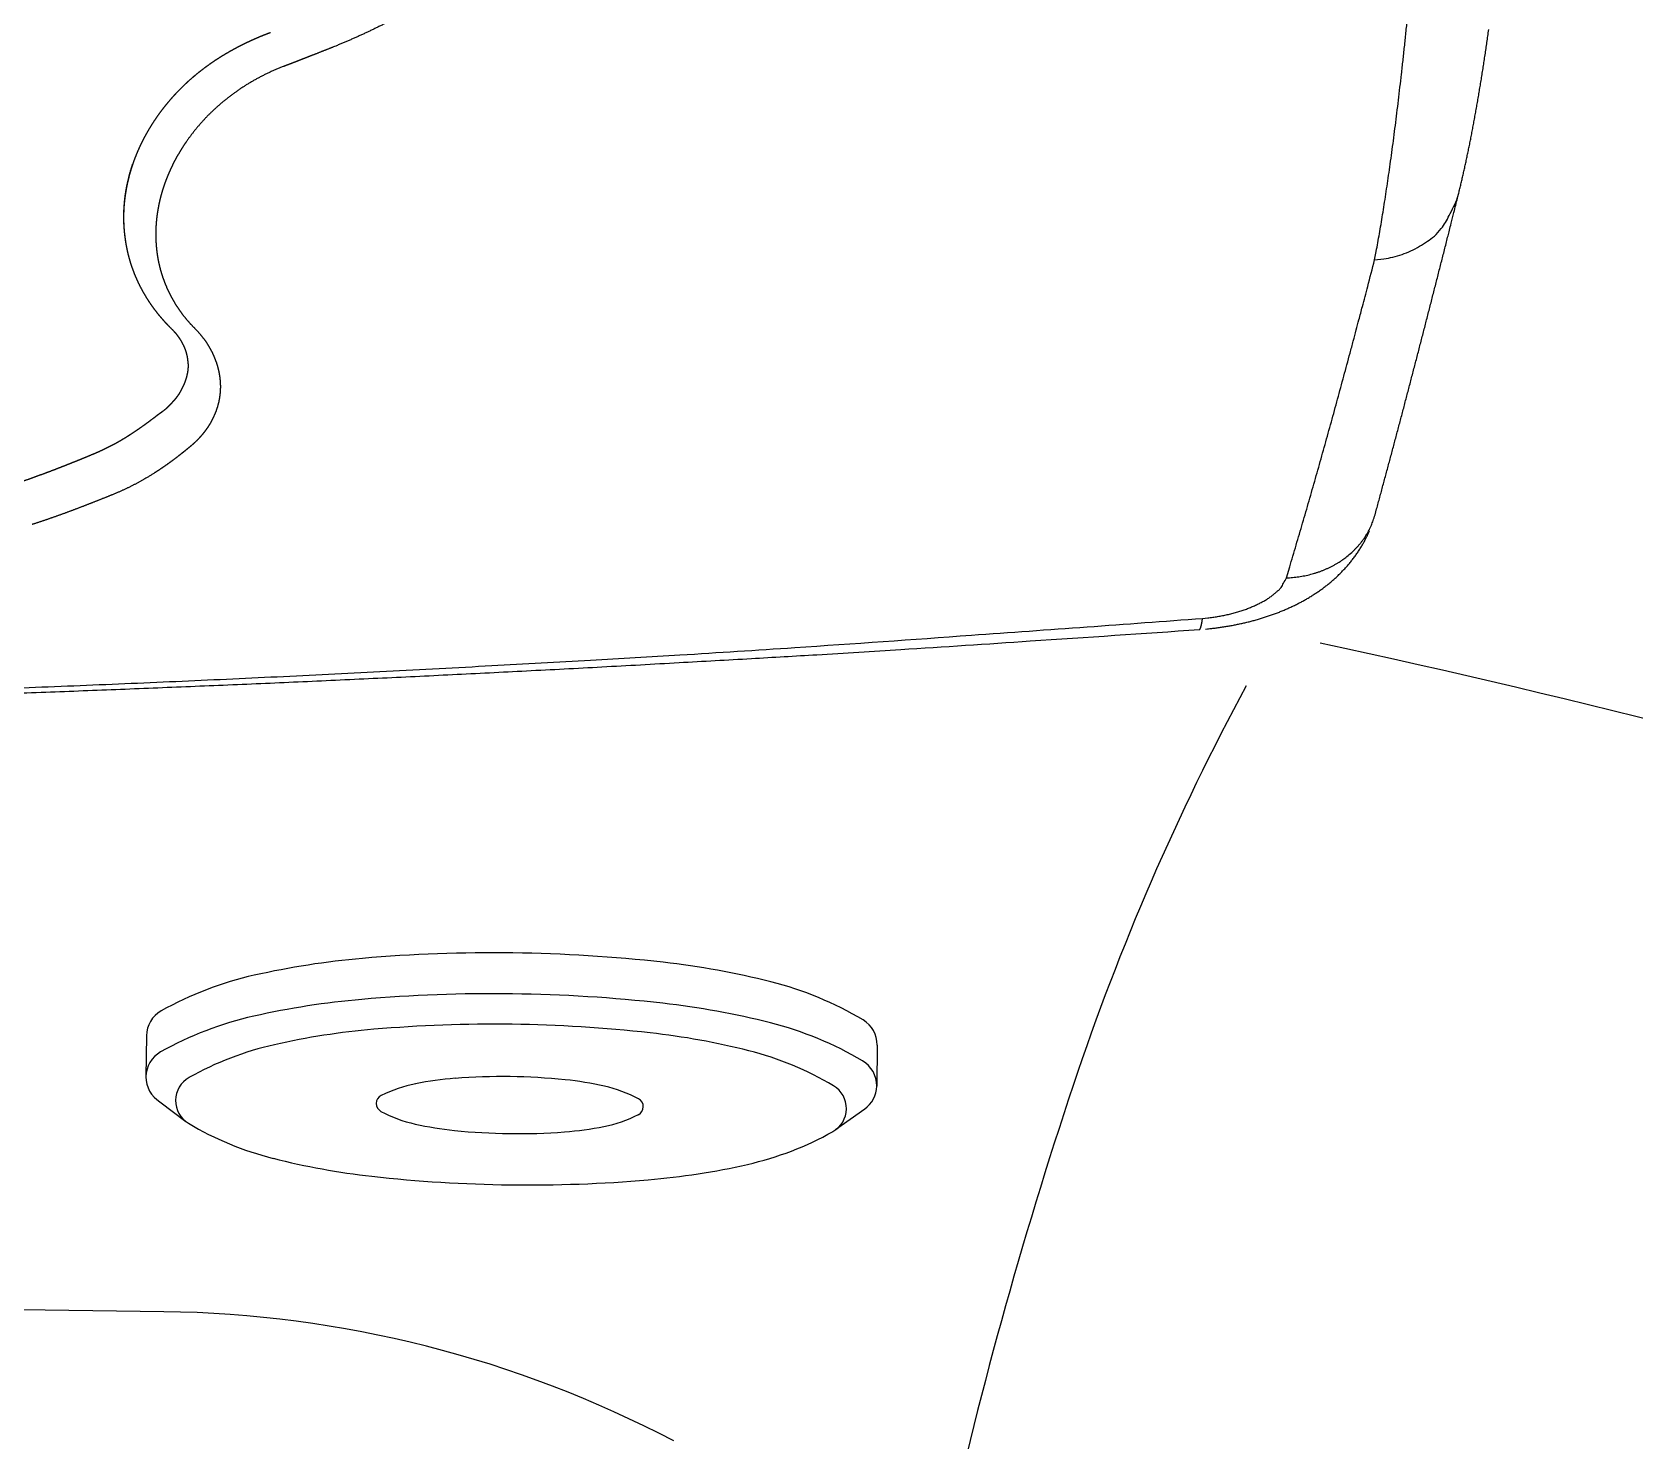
# Model space of a CAD drawing. Extents: x 944 to 1031, y 781 to 934.
# Drawn here: x 1015.065 to 1019.152, y 875.569 to 879.159 of the extents above; entities that cross this region are included whole.
import ezdxf

# ---------------------------------------------------------------- set-up
doc = ezdxf.new("R2010")
doc.units = 0
doc.header["$MEASUREMENT"] = 0
for name, color, linetype in [('1', 4, 'Continuous'), ('PARTS', 7, 'Continuous'), ('SHELL', 3, 'Continuous')]:
    doc.layers.add(name, color=color, linetype=linetype)

# ---------------------------------------------------------------- blocks, each defined once
blk = doc.blocks.new('2006 ARIA')
at = {"layer": 'PARTS', "color": 3}
for p, q in [((70.9243, 73.9263), (70.923, 73.8218)), ((72.7872, 73.9024), (72.7859, 73.7979)), ((72.7859, 73.7979), (72.7859, 73.7979)), ((70.9588, 73.7579), (71.0248, 73.7075)), ((70.9588, 73.7579), (70.9588, 73.7579)), ((72.7553, 73.7393), (72.6808, 73.686))]:
    blk.add_line(p, q, dxfattribs=at)
at = {"layer": 'PARTS', "color": 2}
blk.add_line((70.9685, 73.223), (64.4255, 73.3069), dxfattribs=at)
at = {"layer": 'PARTS', "color": 3, "linetype": 'Continuous'}
for points in [[(74.0553, 75.9032), (74.0594, 75.9246, 0.001854), (74.0635, 75.9468, 0.001725), (74.0676, 75.9699, 0.001604), (74.0717, 75.9937, 0.001496), (74.0758, 76.0185, 0.001395), (74.0799, 76.044, 0.001306), (74.084, 76.0705, 0.001227), (74.088, 76.0977, 0.001166), (74.0921, 76.1258, 0.001109), (74.0962, 76.1547, 0.001063), (74.1002, 76.1843, 0.001018), (74.1042, 76.2146, 0.000979), (74.1082, 76.2457, 0.000937), (74.1122, 76.2775, 0.000897), (74.1161, 76.3099, 0.000861), (74.12, 76.343, 0.00083), (74.1239, 76.3768, 0.000799), (74.1277, 76.4112, 0.000772), (74.1315, 76.4462, 0.000746), (74.1352, 76.4817, 0.000724), (74.1389, 76.5179, 0.000703)], [(74.0553, 75.9032), (74.0787, 75.9058, 0.023048), (74.102, 75.9104, 0.020481), (74.1252, 75.9171, 0.022185), (74.148, 75.9262, 0.028757), (74.1699, 75.938, 0.023807), (74.19, 75.9506, 0.010211), (74.2076, 75.9634, 0.033644), (74.2252, 75.9828, 0.061727), (74.2451, 76.0162, 0.032654), (74.267, 76.0619, 0.017255)], [(73.8305, 75.093), (73.8388, 75.1207, 0.000435), (73.8471, 75.1486, 0.000434), (73.8554, 75.1765, 0.000429), (73.8636, 75.2046, 0.00042), (73.8719, 75.2327, 0.000412), (73.8801, 75.261, 0.000406), (73.8883, 75.2893, 0.000399), (73.8964, 75.3178, 0.000392), (73.9046, 75.3463, 0.000385), (73.9127, 75.3749, 0.000378), (73.9208, 75.4037, 0.000372), (73.9289, 75.4325, 0.000366), (73.9369, 75.4614, 0.000359), (73.945, 75.4903, 0.000351), (73.953, 75.5194, 0.000347), (73.961, 75.5485, 0.000345), (73.969, 75.5778, 0.000328), (73.9769, 75.607, 0.0003), (73.9848, 75.6362, 0.000322), (73.9928, 75.6658, 0.000373), (74.0009, 75.6962, 0.000278), (74.0085, 75.7248, 0.000091), (74.0154, 75.7507, 0.00039), (74.0242, 75.7841, 0.000678), (74.0377, 75.8356, 0.00033), (74.0553, 75.9032, 0.000174)], [(73.9973, 75.158), (74.0027, 75.1631, 0.008271), (74.0078, 75.1683, 0.008357), (74.0127, 75.1736, 0.008506), (74.0175, 75.1791, 0.008703), (74.022, 75.1848, 0.008515), (74.0262, 75.1905, 0.008003), (74.0303, 75.1963, 0.008864), (74.0341, 75.2024, 0.010614), (74.0378, 75.2087, 0.008128), (74.0411, 75.2146, 0.00282), (74.044, 75.2201, 0.011488), (74.0472, 75.2273, 0.019996), (74.0514, 75.2387, 0.00983), (74.0564, 75.2537, 0.005203)], [(73.8305, 75.093), (73.8384, 75.0934, 0.006656), (73.8464, 75.094, 0.006743), (73.8542, 75.0948, 0.006792), (73.862, 75.0958, 0.006811), (73.8698, 75.0971, 0.006848), (73.8774, 75.0985, 0.006887), (73.885, 75.1001, 0.00694), (73.8925, 75.102, 0.007), (73.8999, 75.104, 0.007038), (73.9072, 75.1063, 0.007051), (73.9145, 75.1087, 0.007174), (73.9216, 75.1114, 0.007387), (73.9286, 75.1142, 0.007247), (73.9355, 75.1172, 0.006826), (73.9423, 75.1204, 0.007613), (73.949, 75.1239, 0.009202), (73.9557, 75.1276, 0.007048), (73.9619, 75.1313, 0.002381), (73.9675, 75.1347, 0.010109), (73.9743, 75.1394, 0.017804), (73.9843, 75.1473, 0.008798), (73.9972, 75.1579, 0.004657)], [(73.6169, 74.9897), (73.6298, 74.9909, 0.007028), (73.6425, 74.9925, 0.007225), (73.6551, 74.9944, 0.00726), (73.6675, 74.9967, 0.007176), (73.6798, 74.9993, 0.007206), (73.6917, 75.0022, 0.007286), (73.7034, 75.0054, 0.007434), (73.7148, 75.0089, 0.007621), (73.7259, 75.0126, 0.007862), (73.7366, 75.0167, 0.008122), (73.7469, 75.021, 0.008591), (73.7568, 75.0255, 0.009255), (73.7662, 75.0303, 0.009605), (73.7751, 75.0352, 0.009591), (73.7835, 75.0403, 0.011415), (73.7914, 75.0457, 0.015045), (73.7988, 75.0515, 0.012643), (73.8053, 75.057, 0.004324), (73.811, 75.062, 0.020033), (73.8167, 75.0687, 0.043656), (73.8232, 75.0792, 0.025604), (73.8305, 75.093, 0.014395)], [(70.4944, 74.8086, 0.000876), (70.7554, 74.8189, 0.000851), (71.0154, 74.83, 0.000794), (71.2737, 74.8419, 0.000872), (71.5361, 74.8549, 0.00103), (71.8046, 74.8694, 0.000784), (72.0567, 74.8834, 0.000282), (72.2845, 74.8966, 0.001091), (72.577, 74.9154, 0.001845), (73.0273, 74.947, 0.0009), (73.6169, 74.9897, 0.000479)], [(73.6088, 74.9613), (73.6091, 74.9613, 0.074024), (73.6094, 74.9615, 0.060361), (73.6098, 74.9618, 0.044641), (73.6101, 74.9622, 0.032647), (73.6104, 74.9626, 0.023892), (73.6107, 74.9632, 0.018076), (73.611, 74.9639, 0.013888), (73.6114, 74.9646, 0.011018), (73.6117, 74.9655, 0.00881), (73.612, 74.9664, 0.007199), (73.6123, 74.9675, 0.006016), (73.6127, 74.9686, 0.005161), (73.613, 74.9699, 0.004255), (73.6133, 74.9712, 0.003454), (73.6137, 74.9726, 0.003294), (73.614, 74.9742, 0.003346), (73.6144, 74.9759, 0.002223), (73.6147, 74.9775, 0.000777), (73.615, 74.979, 0.002649), (73.6154, 74.9812, 0.003635), (73.6161, 74.9848, 0.001515), (73.6169, 74.9897, 0.000757)]]:
    blk.add_lwpolyline(points, format="xyb", dxfattribs=at)
at = {"layer": 'PARTS', "color": 4, "linetype": 'Continuous'}
for points in [[(74.267, 76.0619), (74.2698, 76.0734, 0.001282), (74.2727, 76.0849, 0.00128), (74.2755, 76.0965, 0.001266), (74.2782, 76.1081, 0.001211), (74.2809, 76.12, 0.001157), (74.2837, 76.132, 0.001125), (74.2864, 76.1442, 0.001092), (74.289, 76.1566, 0.001056), (74.2917, 76.1692, 0.001022), (74.2944, 76.1819, 0.000991), (74.297, 76.1948, 0.000962), (74.2996, 76.2079, 0.000935), (74.3022, 76.2212, 0.000908), (74.3048, 76.2347, 0.000884), (74.3074, 76.2483, 0.000861), (74.3099, 76.2622, 0.000842), (74.3125, 76.2762, 0.000823), (74.315, 76.2903, 0.000803), (74.3175, 76.3047, 0.000785), (74.32, 76.3192, 0.000768), (74.3225, 76.3339, 0.000752), (74.325, 76.3488, 0.000737), (74.3274, 76.3638, 0.00072), (74.3298, 76.3791, 0.000702), (74.3323, 76.3944, 0.000686), (74.3347, 76.41, 0.000672), (74.337, 76.4257, 0.000658), (74.3394, 76.4415, 0.000645), (74.3417, 76.4576, 0.000632), (74.344, 76.4737, 0.00062), (74.3463, 76.4901, 0.000609)], [(74.0564, 75.2537), (74.0605, 75.2686, 0.000134), (74.0646, 75.2835, 0.000135), (74.0686, 75.2984, 0.000134), (74.0727, 75.3134, 0.00013), (74.0767, 75.3284, 0.000129), (74.0808, 75.3434, 0.000129), (74.0848, 75.3584, 0.000127), (74.0889, 75.3735, 0.000124), (74.0929, 75.3886, 0.000123), (74.097, 75.4037, 0.000123), (74.101, 75.4189, 0.000121), (74.1051, 75.4341, 0.000119), (74.1091, 75.4493, 0.000117), (74.1132, 75.4645, 0.000117), (74.1172, 75.4798, 0.000115), (74.1213, 75.4951, 0.000112), (74.1253, 75.5104, 0.00011), (74.1294, 75.5257, 0.00011), (74.1334, 75.5411, 0.000109), (74.1375, 75.5565, 0.000107), (74.1415, 75.5719, 0.000105), (74.1456, 75.5874, 0.000104), (74.1496, 75.6028, 0.000102), (74.1537, 75.6183, 0.000098), (74.1577, 75.6338, 0.000097), (74.1617, 75.6493, 0.000097), (74.1658, 75.6649, 0.000097), (74.1698, 75.6805, 0.000096), (74.1739, 75.6961, 0.000095), (74.1779, 75.7117, 0.000094), (74.182, 75.7273, 0.000093), (74.186, 75.743, 0.000094), (74.19, 75.7587, 0.000093), (74.1941, 75.7744, 0.00009), (74.1981, 75.7901, 0.000089), (74.2021, 75.8059, 0.000087), (74.2062, 75.8217, 0.000087), (74.2102, 75.8375, 0.000086), (74.2143, 75.8533, 0.000087), (74.2183, 75.8691, 0.000088), (74.2223, 75.885, 0.000086), (74.2264, 75.9009, 0.00008), (74.2304, 75.9166, 0.000088), (74.2344, 75.9327, 0.000105), (74.2386, 75.9491, 0.00008), (74.2425, 75.9646, 0.000027), (74.246, 75.9786, 0.000112), (74.2506, 75.9966, 0.000192), (74.2575, 76.0244, 0.000093), (74.2667, 76.0608, 0.000049)], [(73.6238, 74.9625), (73.6293, 74.963, 0.001824), (73.6349, 74.9636, 0.001824), (73.6404, 74.9642, 0.001826), (73.6459, 74.9648, 0.00183), (73.6514, 74.9655, 0.001837), (73.6569, 74.9662, 0.001847), (73.6624, 74.967, 0.00185), (73.6679, 74.9678, 0.001851), (73.6734, 74.9687, 0.001849), (73.6789, 74.9695, 0.001848), (73.6843, 74.9705, 0.001853), (73.6898, 74.9714, 0.001862), (73.6952, 74.9724, 0.00188), (73.7005, 74.9735, 0.001898), (73.7059, 74.9746, 0.001909), (73.7112, 74.9757, 0.001911), (73.7166, 74.9768, 0.001911), (73.7219, 74.978, 0.001915), (73.7273, 74.9793, 0.00193), (73.7326, 74.9806, 0.001969), (73.7379, 74.9819, 0.00201), (73.7432, 74.9833, 0.00206), (73.7485, 74.9847, 0.002094), (73.7537, 74.9862, 0.002112), (73.759, 74.9876, 0.002124), (73.7642, 74.9892, 0.002127), (73.7694, 74.9908, 0.002133), (73.7745, 74.9924, 0.002142), (73.7797, 74.9941, 0.002157), (73.7848, 74.9958, 0.002181), (73.7899, 74.9975, 0.002203), (73.7949, 74.9993, 0.002227), (73.8, 75.0011, 0.00225), (73.805, 75.003, 0.002274), (73.81, 75.0049, 0.002297), (73.8149, 75.0069, 0.002322), (73.8199, 75.0089, 0.002345), (73.8248, 75.0109, 0.00237), (73.8297, 75.013, 0.002396), (73.8345, 75.0152, 0.002427), (73.8393, 75.0173, 0.002455), (73.8441, 75.0196, 0.002484), (73.8489, 75.0218, 0.002514), (73.8536, 75.0241, 0.00255), (73.8584, 75.0265, 0.002583), (73.863, 75.0289, 0.002619), (73.8677, 75.0314, 0.002651), (73.8723, 75.0339, 0.002686), (73.8769, 75.0364, 0.002717), (73.8814, 75.039, 0.002753), (73.886, 75.0416, 0.002788), (73.8904, 75.0443, 0.002828), (73.8949, 75.0471, 0.00286), (73.8993, 75.0499, 0.002888), (73.9037, 75.0527, 0.002911), (73.908, 75.0556, 0.002933), (73.9123, 75.0585, 0.002956), (73.9166, 75.0615, 0.002984), (73.9208, 75.0645, 0.003013), (73.925, 75.0676, 0.003049), (73.9291, 75.0707, 0.00308), (73.9332, 75.0739, 0.003112), (73.9373, 75.0771, 0.00314), (73.9413, 75.0804, 0.003173), (73.9453, 75.0838, 0.003203), (73.9492, 75.0872, 0.003237), (73.9531, 75.0906, 0.003267), (73.9569, 75.0941, 0.003301), (73.9607, 75.0976, 0.003331), (73.9645, 75.1012, 0.003364), (73.9682, 75.1049, 0.003394), (73.9719, 75.1086, 0.003428), (73.9755, 75.1123, 0.003457), (73.979, 75.1162, 0.00349), (73.9825, 75.12, 0.00352), (73.986, 75.1239, 0.003555), (73.9894, 75.1279, 0.003583), (73.9927, 75.1319, 0.003614), (73.996, 75.136, 0.003646), (73.9993, 75.1401, 0.003687), (74.0024, 75.1443, 0.003705), (74.0055, 75.1485, 0.003713), (74.0086, 75.1527, 0.003774), (74.0116, 75.157, 0.003886), (74.0145, 75.1614, 0.003799), (74.0173, 75.1658, 0.003567), (74.0201, 75.1702, 0.003978), (74.0229, 75.1748, 0.0048), (74.0256, 75.1795, 0.003642), (74.0281, 75.1839, 0.001202), (74.0303, 75.188, 0.005228), (74.033, 75.1933, 0.009104), (74.037, 75.2015, 0.004448), (74.042, 75.2124, 0.002345)], [(70.5601, 74.7981, 0.000571), (70.7509, 74.8051, 0.000568), (70.9416, 74.8126, 0.000561), (71.1322, 74.8204, 0.000564), (71.323, 74.8287, 0.000576), (71.514, 74.8375, 0.000558), (71.7042, 74.8466, 0.000516), (71.8933, 74.8561, 0.000566), (72.0854, 74.8662, 0.000675), (72.282, 74.8771, 0.000512), (72.4665, 74.8875, 0.000175), (72.6333, 74.8971, 0.000702), (72.8474, 74.9105, 0.001209), (73.1771, 74.9321, 0.000591), (73.6088, 74.9613, 0.000313)]]:
    blk.add_lwpolyline(points, format="xyb", dxfattribs=at)
at = {"layer": 'PARTS', "color": 3}
for centre, radius, start, end in [((71.8087, 70.2488), 3.8888, 89.2649, 94.926), ((71.8087, 70.2488), 3.8888, 83.6038, 89.2649), ((71.651, 72.0795), 2.0512, 94.926, 102.7235), ((72.0134, 72.0749), 2.0512, 75.8063, 83.6038), ((71.3936, 73.2191), 0.883, 102.7235, 119.2824), ((72.2999, 73.2075), 0.883, 59.2474, 75.8063), ((71.6496, 71.9751), 2.0512, 94.926, 102.7235), ((71.8074, 70.1444), 3.8888, 89.2649, 94.926), ((71.8074, 70.1444), 3.8888, 83.6038, 89.2649), ((72.0121, 71.9704), 2.0512, 75.8063, 83.6038), ((70.9976, 73.9253), 0.0733, 119.2824, 179.2649), ((71.3923, 73.1147), 0.883, 102.7235, 119.2824), ((72.7139, 73.9033), 0.0733, 359.2649, 59.2474), ((71.6656, 72.0661), 1.8835, 94.926, 102.7235), ((71.8105, 70.385), 3.5707, 89.2649, 94.926), ((71.8105, 70.385), 3.5707, 83.6038, 89.2649), ((71.9985, 72.0618), 1.8835, 75.8063, 83.6038), ((72.2986, 73.103), 0.883, 59.2474, 75.8063), ((70.9963, 73.8209), 0.0733, 119.2824, 179.2649), ((71.4293, 73.1124), 0.8108, 102.7235, 119.2824), ((72.2615, 73.1018), 0.8108, 59.2474, 75.8063), ((72.7126, 73.7989), 0.0733, 359.2649, 59.2474), ((70.9963, 73.8209), 0.0733, 179.2649, 239.2474), ((71.0657, 73.7609), 0.0673, 119.2824, 179.2649), ((71.6794, 73.4599), 0.3507, 101.3075, 116.5148), ((71.7737, 72.988), 0.832, 94.3148, 101.3075), ((71.8311, 72.2277), 1.5944, 89.2649, 94.3148), ((71.8311, 72.2277), 1.5944, 84.215, 89.2649), ((71.9079, 72.9863), 0.832, 77.2223, 84.215), ((71.0657, 73.7609), 0.0673, 179.2649, 239.2474), ((71.5329, 73.7535), 0.0227, 116.5148, 179.2649), ((72.0144, 73.4556), 0.3507, 62.015, 77.2223), ((72.1683, 73.7453), 0.0227, 359.2649, 62.015), ((72.6416, 73.7407), 0.0673, 359.2649, 59.2474), ((72.7126, 73.7989), 0.0733, 305.6161, 359.2649), ((71.5329, 73.7535), 0.0227, 179.2649, 242.015), ((71.6868, 74.0432), 0.3507, 242.015, 257.2223), ((72.0218, 74.0389), 0.3507, 281.3075, 296.5148), ((72.1683, 73.7453), 0.0227, 296.5148, 359.2649), ((72.6416, 73.7407), 0.0673, 299.2824, 359.2649), ((71.4459, 74.3998), 0.8108, 239.2474, 255.8063), ((71.7933, 74.5126), 0.832, 257.2223, 264.215), ((71.8701, 75.2711), 1.5944, 264.215, 269.2649), ((71.8701, 75.2711), 1.5944, 269.2649, 274.3148), ((71.9275, 74.5108), 0.832, 274.3148, 281.3075), ((72.278, 74.3892), 0.8108, 282.7235, 299.2824), ((71.7089, 75.4398), 1.8835, 255.8063, 263.6038), ((72.0417, 75.4355), 1.8835, 274.926, 282.7235), ((71.8969, 77.1166), 3.5707, 263.6038, 269.2649), ((71.8969, 77.1166), 3.5707, 269.2649, 274.926)]:
    blk.add_arc(centre, radius, start, end, dxfattribs=at)
at = {"layer": 'PARTS', "color": 2}
blk.add_arc((70.9316, 70.3475), 2.8757, 62.2991, 89.2649, dxfattribs=at)
at = {"layer": 'PARTS', "color": 3, "linetype": 'Continuous'}
for points, degree, knots in [([(72.0368, 77.5627), (72.0403, 77.558), (72.0437, 77.5534), (72.0472, 77.5487), (72.0506, 77.5441), (72.054, 77.5394), (72.0574, 77.5347), (72.0657, 77.5234), (72.0735, 77.5118), (72.0809, 77.5), (72.0878, 77.4879), (72.0944, 77.4755), (72.1005, 77.463), (72.1067, 77.4503), (72.1125, 77.4374), (72.1179, 77.4244), (72.1228, 77.4112), (72.1274, 77.3979), (72.1316, 77.3844), (72.1399, 77.3574), (72.1467, 77.33), (72.1518, 77.3022), (72.1552, 77.2741), (72.1569, 77.2459), (72.157, 77.2177), (72.157, 77.19), (72.1554, 77.1623), (72.1522, 77.1348), (72.1472, 77.1076), (72.1406, 77.0808), (72.1322, 77.0544), (72.128, 77.0416), (72.1235, 77.0288), (72.1186, 77.0162), (72.1133, 77.0038), (72.1076, 76.9916), (72.1014, 76.9796), (72.0953, 76.9677), (72.0887, 76.956), (72.0818, 76.9446), (72.0745, 76.9334), (72.0667, 76.9225), (72.0585, 76.912), (72.0495, 76.9002), (72.0404, 76.8886), (72.0311, 76.877), (72.0218, 76.8656), (72.0123, 76.8542), (72.0027, 76.843), (71.993, 76.8316), (71.9831, 76.8204), (71.9731, 76.8092), (71.9629, 76.7983), (71.9526, 76.7875), (71.942, 76.7769), (71.9206, 76.7553), (71.8983, 76.7344), (71.8753, 76.7145), (71.8514, 76.6956), (71.8266, 76.6779), (71.8008, 76.6616), (71.7692, 76.6414), (71.7374, 76.6215), (71.7055, 76.6018), (71.6733, 76.5825), (71.6409, 76.5637), (71.6081, 76.5455), (71.5747, 76.527), (71.541, 76.5092), (71.5069, 76.492), (71.4724, 76.4757), (71.4374, 76.4604), (71.4019, 76.4462), (71.3911, 76.4419), (71.3804, 76.4376), (71.3697, 76.4334), (71.3589, 76.4291), (71.3482, 76.4249), (71.3374, 76.4207), (71.3266, 76.4164), (71.3158, 76.4122), (71.305, 76.408), (71.2942, 76.4039), (71.2834, 76.3997), (71.2726, 76.3956)], 6, [0, 0, 0, 0, 0, 0, 0, 0.071429, 0.071429, 0.071429, 0.071429, 0.071429, 0.071429, 0.142857, 0.142857, 0.142857, 0.142857, 0.142857, 0.142857, 0.214286, 0.214286, 0.214286, 0.214286, 0.214286, 0.214286, 0.285714, 0.285714, 0.285714, 0.285714, 0.285714, 0.285714, 0.357143, 0.357143, 0.357143, 0.357143, 0.357143, 0.357143, 0.428571, 0.428571, 0.428571, 0.428571, 0.428571, 0.428571, 0.5, 0.5, 0.5, 0.5, 0.5, 0.5, 0.571429, 0.571429, 0.571429, 0.571429, 0.571429, 0.571429, 0.642857, 0.642857, 0.642857, 0.642857, 0.642857, 0.642857, 0.714286, 0.714286, 0.714286, 0.714286, 0.714286, 0.714286, 0.785714, 0.785714, 0.785714, 0.785714, 0.785714, 0.785714, 0.857143, 0.857143, 0.857143, 0.857143, 0.857143, 0.857143, 0.928571, 0.928571, 0.928571, 0.928571, 0.928571, 0.928571, 1, 1, 1, 1, 1, 1, 1]), ([(71.2402, 76.4822), (71.2319, 76.479), (71.2235, 76.4757), (71.2153, 76.4724), (71.207, 76.4689), (71.1989, 76.4653), (71.1907, 76.4617), (71.1827, 76.458), (71.1747, 76.4541), (71.1668, 76.4502), (71.1589, 76.4462), (71.1512, 76.4421), (71.1435, 76.4379), (71.1358, 76.4336), (71.1283, 76.4293), (71.1209, 76.4248), (71.1135, 76.4203), (71.1054, 76.4151), (71.0974, 76.4099), (71.0894, 76.4045), (71.0816, 76.3989), (71.0739, 76.3933), (71.0663, 76.3876), (71.0588, 76.3817), (71.0514, 76.3758), (71.0441, 76.3697), (71.0369, 76.3635), (71.0299, 76.3573), (71.023, 76.3509), (71.0162, 76.3444), (71.0095, 76.3378), (71.003, 76.3311), (70.9966, 76.3243), (70.9902, 76.3173), (70.984, 76.3101), (70.9779, 76.3029), (70.9719, 76.2956), (70.966, 76.2882), (70.9604, 76.2807), (70.9548, 76.2731), (70.9494, 76.2655), (70.9442, 76.2577), (70.9391, 76.25), (70.9342, 76.2421), (70.9294, 76.2342), (70.9248, 76.2262), (70.9204, 76.2182), (70.9161, 76.2101), (70.912, 76.202), (70.908, 76.1938), (70.9043, 76.1856), (70.9007, 76.1773), (70.8974, 76.1693), (70.8942, 76.1612), (70.8912, 76.153), (70.8884, 76.1449), (70.8858, 76.1367), (70.8833, 76.1284), (70.8809, 76.1202), (70.8788, 76.1119), (70.8768, 76.1036), (70.8749, 76.0954), (70.8733, 76.0871), (70.8718, 76.0788), (70.8704, 76.0705), (70.8693, 76.0623), (70.8683, 76.0541), (70.8675, 76.0458), (70.8668, 76.0377), (70.8664, 76.0295), (70.8661, 76.0214), (70.866, 76.0136), (70.866, 76.0058), (70.8662, 75.998), (70.8666, 75.9903), (70.8671, 75.9826), (70.8677, 75.9749), (70.8685, 75.9673), (70.8695, 75.9597), (70.8706, 75.9522)], 1, [0, 0, 0.235644, 0.471288, 0.706932, 0.942576, 1.17822, 1.413864, 1.649508, 1.885152, 2.120796, 2.35644, 2.592084, 2.827728, 3.063372, 3.299016, 3.53466, 3.770304, 4.033879, 4.297454, 4.561028, 4.824603, 5.088177, 5.351752, 5.615327, 5.878901, 6.142476, 6.40605, 6.669625, 6.9332, 7.196774, 7.460349, 7.723924, 7.987498, 8.256159, 8.52482, 8.793482, 9.062143, 9.330804, 9.599465, 9.868126, 10.136787, 10.405448, 10.674109, 10.94277, 11.211431, 11.480093, 11.748754, 12.017415, 12.286076, 12.554737, 12.823398, 13.092059, 13.353404, 13.614749, 13.876093, 14.137438, 14.398783, 14.660128, 14.921472, 15.182817, 15.444162, 15.705507, 15.966852, 16.228196, 16.489541, 16.750886, 17.012231, 17.273575, 17.53492, 17.796265, 18.05761, 18.310843, 18.564077, 18.81731, 19.070543, 19.323777, 19.57701, 19.830244, 20.083477, 20.33671, 20.33671]), ([(71.2726, 76.3956), (71.2362, 76.3817), (71.2013, 76.3647), (71.1682, 76.3451), (71.1372, 76.3229), (71.1084, 76.2984), (71.0821, 76.2719), (71.069, 76.2587), (71.0565, 76.245), (71.0448, 76.2308), (71.0338, 76.2163), (71.0236, 76.2015), (71.014, 76.1863), (71.0043, 76.1709), (70.9955, 76.1552), (70.9874, 76.1392), (70.9802, 76.1231), (70.9739, 76.1068), (70.9684, 76.0904), (70.9629, 76.0739), (70.9582, 76.0573), (70.9545, 76.0407), (70.9517, 76.0241), (70.9497, 76.0076), (70.9487, 75.9911), (70.9477, 75.9747), (70.9475, 75.9585), (70.9483, 75.9424), (70.9499, 75.9265), (70.9524, 75.9108), (70.9557, 75.8954)], 6, [0, 0, 0, 0, 0, 0, 0, 0.2, 0.2, 0.2, 0.2, 0.2, 0.2, 0.4, 0.4, 0.4, 0.4, 0.4, 0.4, 0.6, 0.6, 0.6, 0.6, 0.6, 0.6, 0.8, 0.8, 0.8, 0.8, 0.8, 0.8, 1, 1, 1, 1, 1, 1, 1]), ([(70.8667, 76.0133), (70.8667, 76.0175), (70.8667, 76.0217), (70.8668, 76.0259), (70.867, 76.0302), (70.8672, 76.0344), (70.8675, 76.0387), (70.8687, 76.0567), (70.8708, 76.0747), (70.8739, 76.0928), (70.878, 76.1109), (70.8831, 76.1289), (70.8891, 76.1469)], 6, [0.1539683, 0.1539683, 0.1539683, 0.1539683, 0.1539683, 0.1539683, 0.1539683, 0.2, 0.2, 0.2, 0.2, 0.2, 0.2, 0.3936592, 0.3936592, 0.3936592, 0.3936592, 0.3936592, 0.3936592, 0.3936592]), ([(70.9878, 75.728), (70.9816, 75.7343), (70.9754, 75.7407), (70.9694, 75.7473), (70.9635, 75.754), (70.9577, 75.7608), (70.9521, 75.7678), (70.9467, 75.7748), (70.9414, 75.782), (70.9362, 75.7893), (70.9312, 75.7967), (70.9264, 75.8043), (70.9217, 75.8119), (70.9172, 75.8196), (70.9129, 75.8274), (70.9088, 75.8352), (70.9048, 75.8432), (70.9011, 75.8512), (70.8975, 75.8593), (70.8941, 75.8675), (70.891, 75.8756), (70.8881, 75.8838), (70.8853, 75.892), (70.8827, 75.9004), (70.8803, 75.9088), (70.8781, 75.9173), (70.8761, 75.9259)], 1, [0, 0, 0.276464, 0.552928, 0.829392, 1.105856, 1.382319, 1.658783, 1.935247, 2.211711, 2.488175, 2.764639, 3.041103, 3.317567, 3.594031, 3.870494, 4.146958, 4.423422, 4.699886, 4.97635, 5.252814, 5.525043, 5.797272, 6.069501, 6.34173, 6.613958, 6.886187, 7.158413, 7.158413]), ([(70.9557, 75.8954), (70.9591, 75.8799), (70.9633, 75.8646), (70.9684, 75.8497), (70.9743, 75.8351), (70.9811, 75.8209), (70.9886, 75.8071), (70.9963, 75.7931), (71.0047, 75.7795), (71.0139, 75.7663), (71.0239, 75.7536), (71.0347, 75.7415), (71.0464, 75.7299)], 6, [0, 0, 0, 0, 0, 0, 0, 0.5, 0.5, 0.5, 0.5, 0.5, 0.5, 1, 1, 1, 1, 1, 1, 1]), ([(71.0464, 75.7299), (71.0576, 75.7189), (71.0675, 75.7074), (71.0763, 75.6955), (71.0839, 75.6833), (71.0904, 75.6709), (71.0959, 75.6583), (71.1015, 75.6456), (71.1059, 75.6328), (71.1092, 75.62), (71.1114, 75.6071), (71.1126, 75.5942), (71.1127, 75.5814), (71.1128, 75.5671), (71.1116, 75.553), (71.109, 75.539), (71.1051, 75.5253), (71.0998, 75.5118), (71.0932, 75.4987), (71.09, 75.4921), (71.0864, 75.4856), (71.0825, 75.4793), (71.0783, 75.473), (71.0737, 75.4669), (71.0688, 75.4608), (71.064, 75.4548), (71.0588, 75.4489), (71.0533, 75.4431), (71.0474, 75.4374), (71.0412, 75.4319), (71.0347, 75.4265), (71.0278, 75.4209), (71.0209, 75.4152), (71.0139, 75.4096), (71.0068, 75.4041), (70.9997, 75.3986), (70.9924, 75.3932), (70.985, 75.3877), (70.9774, 75.3822), (70.9697, 75.3768), (70.962, 75.3715), (70.9541, 75.3663), (70.946, 75.3611), (70.9295, 75.3505), (70.9124, 75.3403), (70.8946, 75.3306), (70.8761, 75.3213), (70.8569, 75.3126), (70.8368, 75.3045), (70.8203, 75.2978), (70.8039, 75.2912), (70.7874, 75.2847), (70.7709, 75.2783), (70.7543, 75.2719), (70.7377, 75.2657), (70.7207, 75.2593), (70.7036, 75.253), (70.6864, 75.2469), (70.6691, 75.2409), (70.6516, 75.235), (70.6339, 75.2294)], 6, [0, 0, 0, 0, 0, 0, 0, 0.1, 0.1, 0.1, 0.1, 0.1, 0.1, 0.2, 0.2, 0.2, 0.2, 0.2, 0.2, 0.3, 0.3, 0.3, 0.3, 0.3, 0.3, 0.4, 0.4, 0.4, 0.4, 0.4, 0.4, 0.5, 0.5, 0.5, 0.5, 0.5, 0.5, 0.6, 0.6, 0.6, 0.6, 0.6, 0.6, 0.7, 0.7, 0.7, 0.7, 0.7, 0.7, 0.8, 0.8, 0.8, 0.8, 0.8, 0.8, 0.9, 0.9, 0.9, 0.9, 0.9, 0.9, 1, 1, 1, 1, 1, 1, 1]), ([(71.0306, 75.6384), (71.0306, 75.641), (71.0304, 75.6438), (71.0302, 75.6466), (71.0299, 75.6496), (71.0294, 75.6528), (71.0289, 75.656), (71.0282, 75.6592), (71.0274, 75.6626), (71.0265, 75.666), (71.0255, 75.6695), (71.0243, 75.673), (71.023, 75.6766), (71.0216, 75.6801), (71.02, 75.6837), (71.0182, 75.6873), (71.0158, 75.6919), (71.0132, 75.6965), (71.0104, 75.701), (71.0073, 75.7055), (71.004, 75.71), (71.0005, 75.7145), (70.9966, 75.7189), (70.9925, 75.7234), (70.988, 75.7278)], 1, [0, 0, 0.187099, 0.374197, 0.561296, 0.748394, 0.935493, 1.122591, 1.30969, 1.496788, 1.683887, 1.870985, 2.058084, 2.245182, 2.432281, 2.619379, 2.806478, 3.048629, 3.290781, 3.532932, 3.775084, 4.017235, 4.259387, 4.501538, 4.74369, 4.985841, 4.985841]), ([(71.0306, 75.6384), (71.0306, 75.6341), (71.0304, 75.6298), (71.03, 75.6256), (71.0296, 75.6215), (71.029, 75.6173), (71.0282, 75.6133), (71.0274, 75.6093), (71.0264, 75.6053), (71.0253, 75.6014), (71.0241, 75.5976), (71.0228, 75.5938), (71.0214, 75.5901), (71.0199, 75.5865), (71.0182, 75.5826), (71.0163, 75.5787), (71.0144, 75.5749), (71.0122, 75.5707), (71.0099, 75.5665), (71.0098, 75.5663), (71.0098, 75.5663), (71.0096, 75.5659), (71.0093, 75.5654), (71.009, 75.5649), (71.0087, 75.5644), (71.0084, 75.5639), (71.0081, 75.5634), (71.0064, 75.5605), (71.0045, 75.5578), (71.0027, 75.5551), (71.0007, 75.5524), (70.9986, 75.5499), (70.9966, 75.5474), (70.9946, 75.5451), (70.993, 75.5433), (70.9915, 75.5417), (70.9901, 75.5401), (70.9887, 75.5386), (70.9874, 75.5372), (70.9862, 75.5358), (70.985, 75.5346), (70.9846, 75.5341), (70.9842, 75.5337), (70.9842, 75.5337), (70.9842, 75.5336), (70.9842, 75.5336), (70.9842, 75.5336), (70.9842, 75.5336), (70.9839, 75.5333), (70.9836, 75.533), (70.9832, 75.5326), (70.9827, 75.5321), (70.9823, 75.5316), (70.9818, 75.5311), (70.9812, 75.5305), (70.9807, 75.53), (70.9802, 75.5295), (70.9797, 75.529), (70.9792, 75.5285), (70.9766, 75.5261), (70.974, 75.5237), (70.9713, 75.5215), (70.9693, 75.5198), (70.9672, 75.5182), (70.9651, 75.5166), (70.9632, 75.5152), (70.9617, 75.5141), (70.9603, 75.5131), (70.959, 75.5122), (70.9579, 75.5114), (70.9568, 75.5107), (70.9558, 75.51), (70.9549, 75.5093), (70.9541, 75.5087), (70.953, 75.5079), (70.9521, 75.5072), (70.9517, 75.507), (70.9516, 75.5068), (70.9515, 75.5068), (70.9515, 75.5068), (70.9515, 75.5067), (70.9513, 75.5066), (70.951, 75.5064), (70.9506, 75.5061), (70.9503, 75.5058), (70.9499, 75.5055), (70.9495, 75.5052), (70.9491, 75.5049), (70.9421, 75.4995), (70.9351, 75.4943), (70.9281, 75.489), (70.9211, 75.4839), (70.9139, 75.4787), (70.9066, 75.4736), (70.8991, 75.4684), (70.8914, 75.4632), (70.8836, 75.4581), (70.8756, 75.453), (70.8673, 75.4479), (70.8589, 75.4428), (70.8502, 75.4378), (70.8433, 75.434), (70.8363, 75.4303), (70.8293, 75.4267), (70.8222, 75.4232), (70.8151, 75.4198), (70.808, 75.4165), (70.8008, 75.4133), (70.7936, 75.4102), (70.7863, 75.4071), (70.779, 75.404), (70.7717, 75.401), (70.7644, 75.398), (70.757, 75.395), (70.7438, 75.3896), (70.7305, 75.3843), (70.7173, 75.379), (70.704, 75.3739), (70.6908, 75.3687), (70.6775, 75.3637), (70.6642, 75.3587), (70.6508, 75.3538), (70.6374, 75.3489), (70.624, 75.3441), (70.6105, 75.3394), (70.5969, 75.3347), (70.578, 75.3284), (70.5589, 75.3222), (70.5398, 75.3161), (70.5205, 75.3102), (70.5011, 75.3044), (70.4816, 75.2987), (70.462, 75.2932), (70.4424, 75.2877), (70.4226, 75.2824), (70.4028, 75.2772), (70.3829, 75.2721), (70.3629, 75.267), (70.3429, 75.2621), (70.3229, 75.2573), (70.3028, 75.2525), (70.2827, 75.2478), (70.2626, 75.2432), (70.2425, 75.2387), (70.2223, 75.2342), (70.2022, 75.2298), (70.1671, 75.2223), (70.132, 75.215), (70.0967, 75.2079), (70.0614, 75.201), (70.026, 75.1944), (69.9905, 75.1879), (69.9549, 75.1816), (69.9193, 75.1755), (69.8836, 75.1696), (69.8478, 75.1638), (69.812, 75.1582), (69.7761, 75.1528), (69.7402, 75.1475), (69.7042, 75.1424), (69.6682, 75.1373), (69.6322, 75.1324), (69.5961, 75.1277), (69.56, 75.123), (69.5239, 75.1185), (69.4878, 75.114), (69.4087, 75.1047), (69.3295, 75.0958), (69.2501, 75.0876), (69.1706, 75.0798), (69.091, 75.0725), (69.0113, 75.0658), (68.9315, 75.0595), (68.8515, 75.0538), (68.7716, 75.0485), (68.6915, 75.0437), (68.6114, 75.0394), (68.5312, 75.0355), (68.451, 75.032), (68.3707, 75.029), (68.2905, 75.0265), (68.2102, 75.0243), (68.1299, 75.0226), (68.0496, 75.0212), (67.9694, 75.0203), (67.8892, 75.0198)], 1, [0, 0, 0.146529, 0.293059, 0.439588, 0.586117, 0.732647, 0.879176, 1.025705, 1.172235, 1.318764, 1.465293, 1.611823, 1.758352, 1.904881, 2.062979, 2.221076, 2.379174, 2.556995, 2.734817, 2.743152, 2.744619, 2.76027, 2.775921, 2.791572, 2.807223, 2.822874, 2.838526, 2.932555, 3.026585, 3.120614, 3.21929, 3.317965, 3.41664, 3.515315, 3.595786, 3.676257, 3.756728, 3.8372, 3.917671, 3.998142, 4.078613, 4.111506, 4.136175, 4.139109, 4.140576, 4.14131, 4.141493, 4.141585, 4.158667, 4.17575, 4.192832, 4.209915, 4.226997, 4.244079, 4.261162, 4.278244, 4.295326, 4.312409, 4.329491, 4.423616, 4.51774, 4.611864, 4.684677, 4.75749, 4.830302, 4.903115, 4.959489, 5.015863, 5.072237, 5.122891, 5.173545, 5.224198, 5.274852, 5.325506, 5.396865, 5.468223, 5.494952, 5.506689, 5.512557, 5.515491, 5.516225, 5.529638, 5.543052, 5.556466, 5.569879, 5.583293, 5.596707, 5.61012, 5.891809, 6.173525, 6.45524, 6.736956, 7.020562, 7.304168, 7.587774, 7.871381, 8.154987, 8.438593, 8.722199, 9.005806, 9.289412, 9.512139, 9.734867, 9.957595, 10.180322, 10.40305, 10.625777, 10.848505, 11.071232, 11.29396, 11.516687, 11.739415, 11.962142, 12.18487, 12.586207, 12.987544, 13.388882, 13.790219, 14.191556, 14.592894, 14.994231, 15.395568, 15.796906, 16.198243, 16.59958, 17.000917, 17.55465, 18.108383, 18.662115, 19.215848, 19.769581, 20.323313, 20.877046, 21.430778, 21.984511, 22.538244, 23.091976, 23.645709, 24.199441, 24.753174, 25.306907, 25.860639, 26.414372, 26.968105, 27.521837, 28.07557, 29.038711, 30.001853, 30.964994, 31.928136, 32.891277, 33.854419, 34.81756, 35.780702, 36.743843, 37.706985, 38.670126, 39.633268, 40.596409, 41.559551, 42.522692, 43.485834, 44.448975, 45.412117, 46.375258, 47.3384, 49.443271, 51.548143, 53.653014, 55.757886, 57.862758, 59.967629, 62.072501, 64.177372, 66.282244, 68.387115, 70.491987, 72.596859, 74.70173, 76.806602, 78.911473, 81.016345, 83.121217, 85.226088, 87.33096, 89.435831, 89.435831])]:
    blk.add_open_spline(points, degree=degree, knots=knots, dxfattribs=at)
blk.add_open_spline([(70.8761, 75.9259), (70.8743, 75.9345), (70.8727, 75.9431), (70.8713, 75.9518), (70.8701, 75.9605), (70.869, 75.9692), (70.8682, 75.978), (70.8675, 75.9867), (70.867, 75.9956), (70.8667, 76.0044), (70.8667, 76.0133)], degree=1, dxfattribs=at)
at = {"layer": 'PARTS'}
blk.add_open_spline([(70.6339, 75.2294), (70.6338, 75.2293), (70.6336, 75.2293), (70.6334, 75.2293), (70.6333, 75.2293), (70.6331, 75.2293), (70.6329, 75.2293)], degree=6, dxfattribs=at)
at = {"layer": 'SHELL', "linetype": 'Continuous'}
for centre, radius, start, end in [((68.3815, 49.229), 26.287, 60.06928, 77.84403), ((79.3327, 71.7838), 6.3731, 151.56956, 161.5386), ((84.68, 69.9986), 12.0105, 161.5386, 167.54711)]:
    blk.add_arc(centre, radius, start, end, dxfattribs=at)

msp = doc.modelspace()

# ---------------------------------------------------------------- block references
at = {"layer": '1'}
msp.add_blockref('2006 ARIA', (944.4328, 802.6753), dxfattribs=at)

doc.saveas('drawing.dxf')
